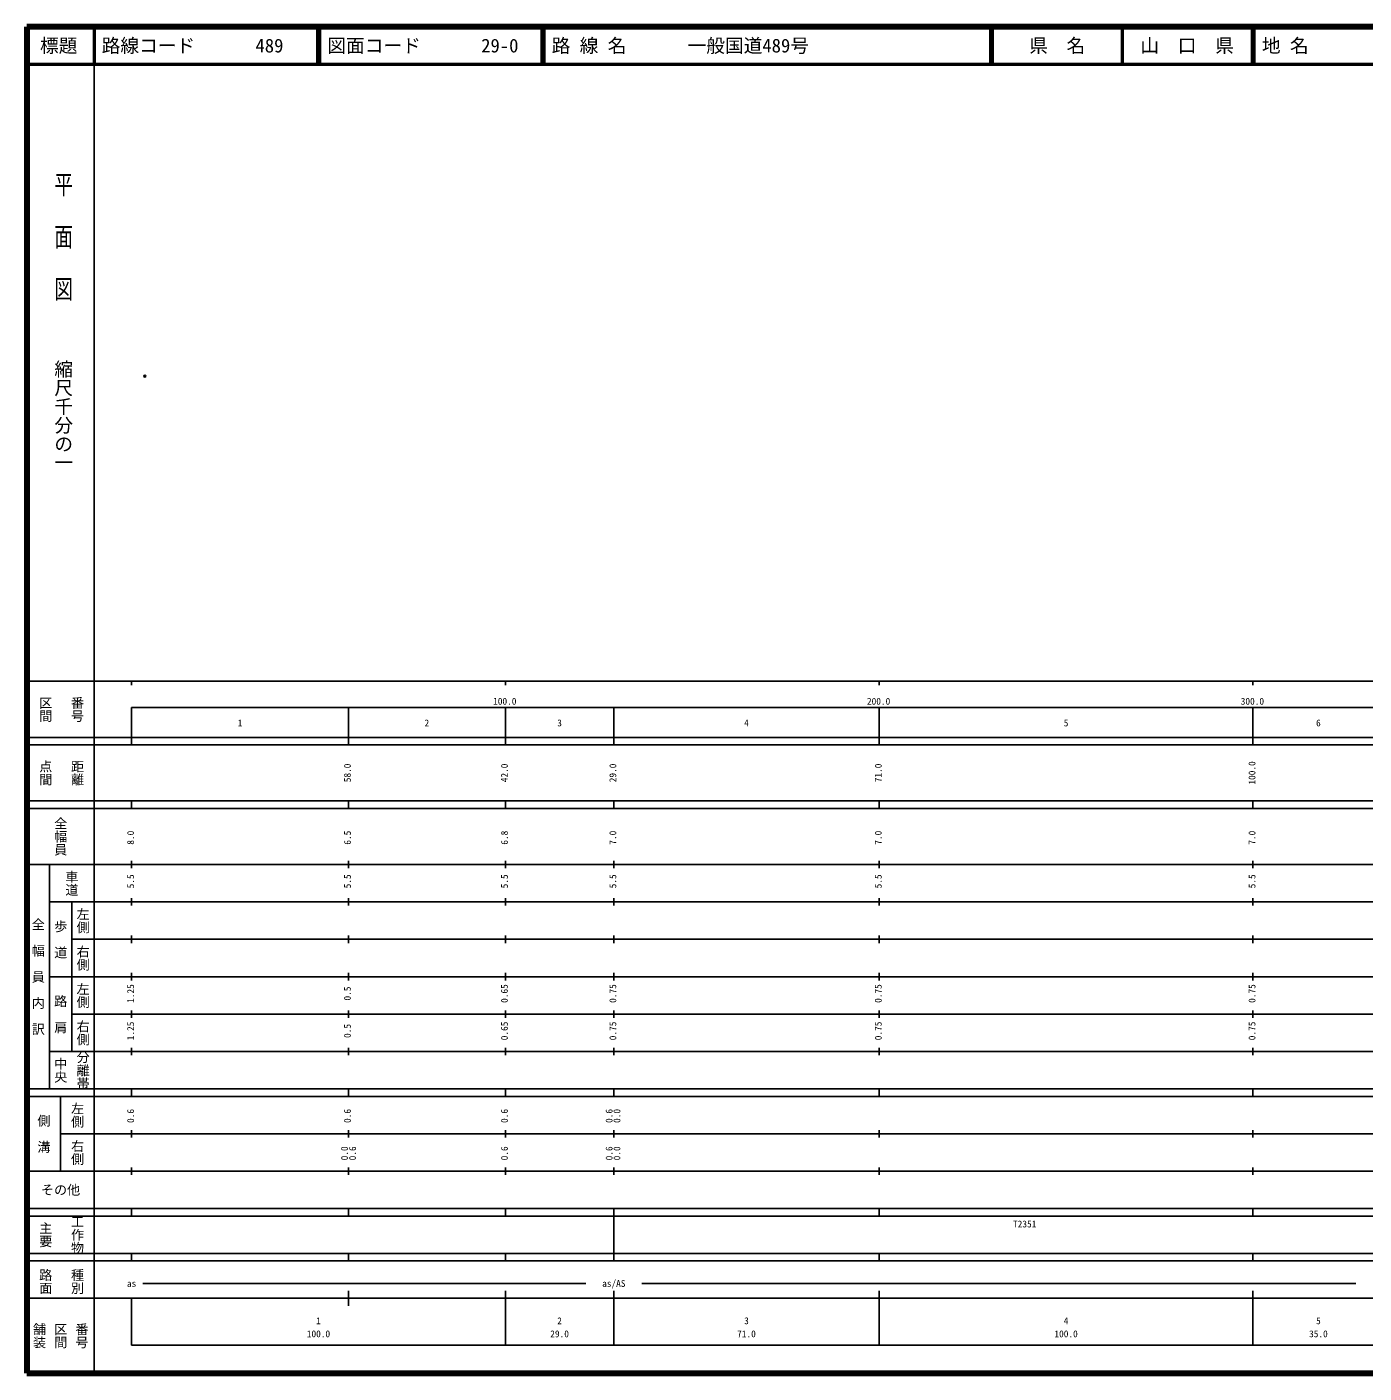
# Model space of a CAD drawing. Units: millimetres on the paper. Extents: x 40 to 680, y 20 to 380.
# Drawn here: x 40 to 397.7, y 20 to 380 of the extents above; entities that cross this region are included whole.
import ezdxf
from ezdxf.enums import TextEntityAlignment as Align

# ---------------------------------------------------------------- set-up
doc = ezdxf.new("R2010")
doc.units = ezdxf.units.MM
doc.header["$PDMODE"] = 32
doc.header["$PDSIZE"] = 0.5
doc.layers.add('M-OTRS', color=6, linetype='Continuous')
doc.layers.add('M-TTL-TXT', color=7, linetype='Continuous')
for name, color, linetype, lineweight in [('M-TTL', 2, 'Continuous', 140), ('M-TTL-BAND', 7, 'Continuous', 25), ('M-TTL-LINE', 7, 'Continuous', 50)]:
    doc.layers.add(name, color=color, linetype=linetype, lineweight=lineweight)
doc.styles.add('@ＭＳ ゴシック', font='')
doc.styles.add('ＭＳ ゴシック', font='')
doc.styles.get('@ＭＳ ゴシック').set_extended_font_data('@MS Gothic')
doc.styles.get('ＭＳ ゴシック').set_extended_font_data('MS Gothic')

msp = doc.modelspace()

# ---------------------------------------------------------------- linework, layer by layer
at = {"layer": 'M-OTRS'}
msp.add_point((71.541, 286.588), dxfattribs=at)
at = {"layer": 'M-TTL'}
for p, q in [((40, 380), (40, 20)), ((680, 380), (40, 380)), ((40, 20), (680, 20))]:
    msp.add_line(p, q, dxfattribs=at)
at = {"layer": 'M-TTL-BAND'}
for p, q in [((58, 370), (58, 20)), ((40, 205), (579, 205)), ((68, 205), (68, 204)), ((168, 205), (168, 204)), ((268, 205), (268, 204)), ((368, 205), (368, 204)), ((68, 198), (579, 198)), ((68, 198), (68, 188)), ((126, 188), (126, 198)), ((168, 188), (168, 198)), ((197, 188), (197, 198)), ((268, 188), (268, 198)), ((368, 188), (368, 198)), ((40, 190), (579, 190)), ((40, 188), (579, 188)), ((40, 173), (579, 173)), ((68, 171), (68, 173)), ((126, 171), (126, 173)), ((168, 171), (168, 173)), ((197, 171), (197, 173)), ((268, 171), (268, 173)), ((368, 171), (368, 173)), ((40, 171), (579, 171)), ((40, 156), (579, 156)), ((46, 96), (46, 156)), ((68, 155), (68, 157)), ((126, 155), (126, 157)), ((168, 155), (168, 157)), ((197, 155), (197, 157)), ((268, 155), (268, 157)), ((368, 155), (368, 157)), ((46, 146), (579, 146)), ((52, 146), (52, 106)), ((68, 145), (68, 147)), ((126, 145), (126, 147)), ((168, 145), (168, 147)), ((197, 145), (197, 147)), ((268, 145), (268, 147)), ((368, 145), (368, 147)), ((68, 135), (68, 137)), ((126, 135), (126, 137)), ((168, 135), (168, 137)), ((197, 135), (197, 137)), ((268, 135), (268, 137)), ((368, 135), (368, 137)), ((52, 136), (579, 136)), ((46, 126), (579, 126)), ((68, 125), (68, 127)), ((126, 125), (126, 127)), ((168, 125), (168, 127)), ((197, 125), (197, 127)), ((268, 125), (268, 127)), ((368, 125), (368, 127)), ((52, 116), (579, 116)), ((68, 115), (68, 117)), ((126, 115), (126, 117)), ((168, 115), (168, 117)), ((197, 115), (197, 117)), ((268, 115), (268, 117)), ((368, 115), (368, 117)), ((46, 106), (579, 106)), ((68, 105), (68, 107)), ((126, 105), (126, 107)), ((168, 105), (168, 107)), ((197, 105), (197, 107)), ((268, 105), (268, 107)), ((368, 105), (368, 107)), ((40, 96), (579, 96)), ((40, 94), (579, 94)), ((49, 94), (49, 74)), ((68, 94), (68, 96)), ((126, 94), (126, 96)), ((168, 94), (168, 96)), ((197, 94), (197, 96)), ((268, 94), (268, 96)), ((368, 94), (368, 96)), ((49, 84), (579, 84)), ((68, 83), (68, 85)), ((126, 83), (126, 85)), ((168, 83), (168, 85)), ((197, 83), (197, 85)), ((268, 83), (268, 85)), ((368, 83), (368, 85)), ((40, 74), (579, 74)), ((68, 73), (68, 75)), ((126, 73), (126, 75)), ((168, 73), (168, 75)), ((197, 73), (197, 75)), ((268, 73), (268, 75)), ((368, 73), (368, 75)), ((40, 64), (579, 64)), ((40, 62), (579, 62)), ((68, 62), (68, 64)), ((126, 62), (126, 64)), ((168, 62), (168, 64)), ((197, 62), (197, 64)), ((197, 52), (197, 62)), ((268, 62), (268, 64)), ((368, 62), (368, 64)), ((40, 52), (579, 52)), ((68, 50), (68, 52)), ((126, 50), (126, 52)), ((168, 50), (168, 52)), ((197, 50), (197, 52)), ((268, 50), (268, 52)), ((368, 50), (368, 52)), ((40, 50), (579, 50)), ((71, 44), (189.5, 44)), ((204.5, 44), (395.5, 44)), ((40, 40), (579, 40)), ((68, 40), (68, 27.5)), ((126, 38), (126, 42)), ((168, 27.5), (168, 42)), ((197, 27.5), (197, 42)), ((268, 27.5), (268, 42)), ((368, 27.5), (368, 42)), ((68, 27.5), (579, 27.5))]:
    msp.add_line(p, q, dxfattribs=at)
at = {"layer": 'M-TTL-LINE'}
for p, q in [((58, 380), (58, 370)), ((117.75, 380), (117.75, 370)), ((118.25, 380), (118.25, 370)), ((177.75, 380), (177.75, 370)), ((178.25, 380), (178.25, 370)), ((297.75, 380), (297.75, 370)), ((298.25, 380), (298.25, 370)), ((333, 380), (333, 370)), ((367.75, 380), (367.75, 370)), ((368.25, 380), (368.25, 370)), ((40, 370), (680, 370))]:
    msp.add_line(p, q, dxfattribs=at)

# ---------------------------------------------------------------- texts
at = {"layer": 'M-TTL-BAND', "style": '@ＭＳ ゴシック', "width": 1.4}
msp.add_text('平  面  図', height=3.666, rotation=270, dxfattribs=at).set_placement((49.777, 306.475), align=Align.MIDDLE_RIGHT)
at = {"layer": 'M-TTL-BAND', "style": '@ＭＳ ゴシック'}
msp.add_text('縮尺千分の一', height=3.666, rotation=270, dxfattribs=at).set_placement((49.777, 261.03), align=Align.MIDDLE_RIGHT)
for s, p in [('区間', (45, 197.5)), ('番号', (53.5, 197.5)), ('点間', (45, 180.5)), ('距離', (53.5, 180.5)), ('全幅員', (49, 163.5)), ('車道', (52, 151)), ('左側', (55, 141)), ('全\u3000幅\u3000員\u3000内\u3000訳', (43, 126)), ('歩\u3000道', (49, 136)), ('右側', (55, 131)), ('左側', (55, 121)), ('路\u3000肩', (49, 116)), ('右側', (55, 111)), ('分離帯', (55, 101)), ('中央', (49, 101)), ('左側', (53.5, 89)), ('側\u3000溝', (44.5, 84)), ('右側', (53.5, 79)), ('工作物', (53.5, 57)), ('主要', (45, 57)), ('路面', (45, 44.5)), ('種別', (53.5, 44.5)), ('舗装', (43.333, 30)), ('区間', (49, 30)), ('番号', (54.667, 30))]:
    msp.add_text(s, height=2.566, rotation=270, dxfattribs=at).set_placement(p, align=Align.MIDDLE_CENTER)
at = {"layer": 'M-TTL-BAND', "style": 'ＭＳ ゴシック'}
for s, p in [('100.0', (167.844, 198.195)), ('200.0', (267.844, 198.195)), ('300.0', (367.844, 198.195)), ('1', (97, 192.405)), ('2', (147, 192.405)), ('3', (182.5, 192.405)), ('4', (232.5, 192.405)), ('5', (318, 192.405)), ('6', (385.5, 192.405)), ('as', (68, 42.5)), ('as/AS', (197, 42.5)), ('1', (118, 32.523)), ('2', (182.5, 32.523)), ('3', (232.5, 32.523)), ('4', (318, 32.523)), ('5', (385.5, 32.523)), ('100.0', (118, 29.033)), ('29.0', (182.5, 29.033)), ('71.0', (232.5, 29.033)), ('100.0', (318, 29.033)), ('35.0', (385.5, 29.033))]:
    msp.add_text(s, height=1.833, dxfattribs=at).set_placement(p, align=Align.BOTTOM_CENTER)
for s, p in [('58.0', (127.201, 180.5)), ('42.0', (169.201, 180.5)), ('29.0', (198.201, 180.5)), ('71.0', (269.201, 180.5)), ('100.0', (369.201, 180.5)), ('8.0', (69.201, 163.174)), ('6.5', (127.201, 163.174)), ('6.8', (169.201, 163.174)), ('7.0', (198.201, 163.174)), ('7.0', (269.201, 163.174)), ('7.0', (369.201, 163.174)), ('5.5', (69.201, 151.5)), ('5.5', (127.201, 151.5)), ('5.5', (169.201, 151.5)), ('5.5', (198.201, 151.5)), ('5.5', (269.201, 151.5)), ('5.5', (369.201, 151.5)), ('1.25', (69.201, 121.5)), ('0.5', (127.201, 121.5)), ('0.65', (169.201, 121.5)), ('0.75', (198.201, 121.5)), ('0.75', (269.201, 121.5)), ('0.75', (369.201, 121.5)), ('1.25', (69.201, 111.5)), ('0.5', (127.201, 111.5)), ('0.65', (169.201, 111.5)), ('0.75', (198.201, 111.5)), ('0.75', (269.201, 111.5)), ('0.75', (369.201, 111.5)), ('0.6', (69.201, 88.764)), ('0.6', (127.201, 88.764)), ('0.6', (169.201, 88.764)), ('0.6', (197.201, 88.764)), ('0.0', (199.306, 88.764)), ('0.0', (126.427, 78.764)), ('0.6', (128.571, 78.764)), ('0.6', (169.201, 78.764)), ('0.6', (197.201, 78.764)), ('0.0', (199.306, 78.764))]:
    msp.add_text(s, height=1.833, rotation=90, dxfattribs=at).set_placement(p, align=Align.BOTTOM_CENTER)
msp.add_text('その他', height=2.566, dxfattribs=at).set_placement((49, 69), align=Align.MIDDLE_CENTER)
msp.add_text('T2351', height=1.833, dxfattribs=at).set_placement((303.809, 58.405), align=Align.BOTTOM_LEFT)
at = {"layer": 'M-TTL-TXT', "style": 'ＭＳ ゴシック'}
for s, p in [('標題', (48.5, 375)), ('県\u3000名', (315.625, 375)), ('山\u3000口\u3000県', (350.375, 375))]:
    msp.add_text(s, height=3.666, dxfattribs=at).set_placement(p, align=Align.MIDDLE_CENTER)
for s, p in [('路線コード', (60, 375)), ('489', (101.142, 375)), ('図面コード', (120.38, 375)), ('29-0', (161.521, 375)), ('路 線 名', (180.38, 375)), ('一般国道489号', (216.734, 375)), ('地 名', (370.38, 375))]:
    msp.add_text(s, height=3.666, dxfattribs=at).set_placement(p, align=Align.MIDDLE_LEFT)

doc.saveas('drawing.dxf')
